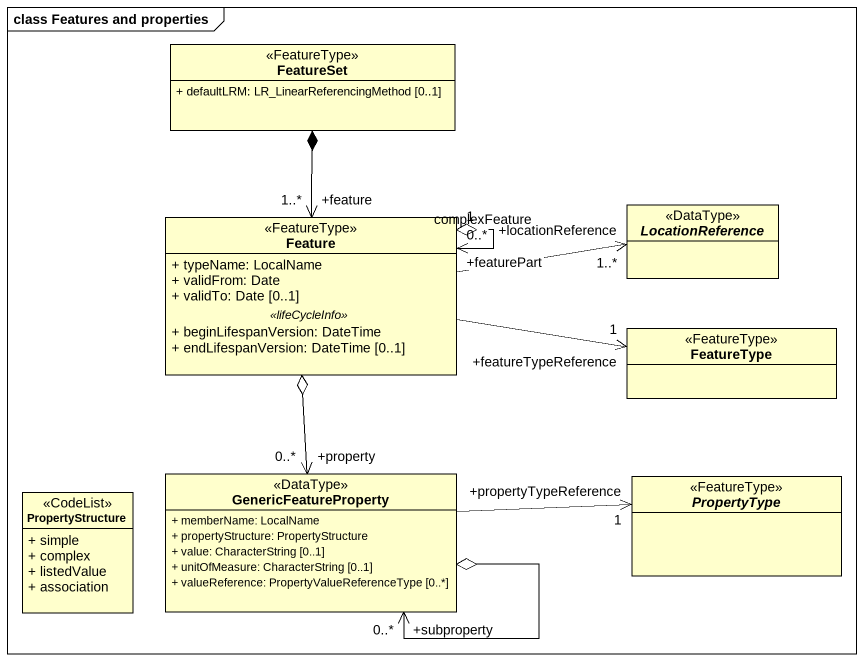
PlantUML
@startuml
mainframe class Features and properties
hide circle
hide empty members
skinparam classAttributeIconSize 0
class FeatureSet <<FeatureType>> {
  + defaultLRM: LR_LinearReferencingMethod [0..1]
}
class Feature <<FeatureType>> {
  + typeName: LocalName
  + validFrom: Date
  + validTo: Date [0..1]
  .. <<lifeCycleInfo>> ..
  + beginLifespanVersion: DateTime
  + endLifespanVersion: DateTime [0..1]
}
abstract class LocationReference <<DataType>>
class FeatureType <<FeatureType>>
class GenericFeatureProperty <<DataType>> {
  + memberName: LocalName
  + propertyStructure: PropertyStructure
  + value: CharacterString [0..1]
  + unitOfMeasure: CharacterString [0..1]
  + valueReference: PropertyValueReferenceType [0..*]
}
abstract class PropertyType <<FeatureType>>
class PropertyStructure <<CodeList>> {
  + simple
  + complex
  + listedValue
  + association
}
Feature "+feature\n1..*" <-up-* FeatureSet
Feature "+featurePart\n0..*" <--o "1" Feature : complexFeature
Feature -right-> "+featureTypeReference\n1" FeatureType
LocationReference "+locationReference\n1..*" <-left- Feature
GenericFeatureProperty "+property\n0..*" <-up-o Feature
GenericFeatureProperty "+subproperty\n0..*" <--o GenericFeatureProperty
GenericFeatureProperty -right-> "+propertyTypeReference\n1" PropertyType
@enduml
